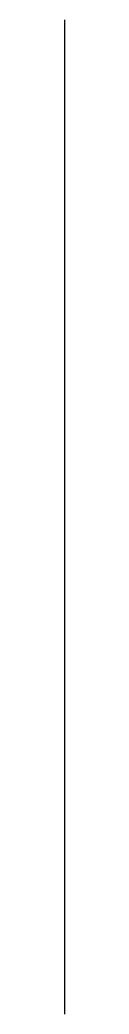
# Model space of a CAD drawing. Header units: millimetres. Extents: x 0 to 0, y -1 to 1.
import ezdxf

# ---------------------------------------------------------------- set-up
doc = ezdxf.new("R2010")
doc.units = ezdxf.units.MM

msp = doc.modelspace()

# ---------------------------------------------------------------- linework, layer by layer
at = {"color": 6}
msp.add_lwpolyline([(0, 1), (0, -1)], dxfattribs=at)

doc.saveas('drawing.dxf')
